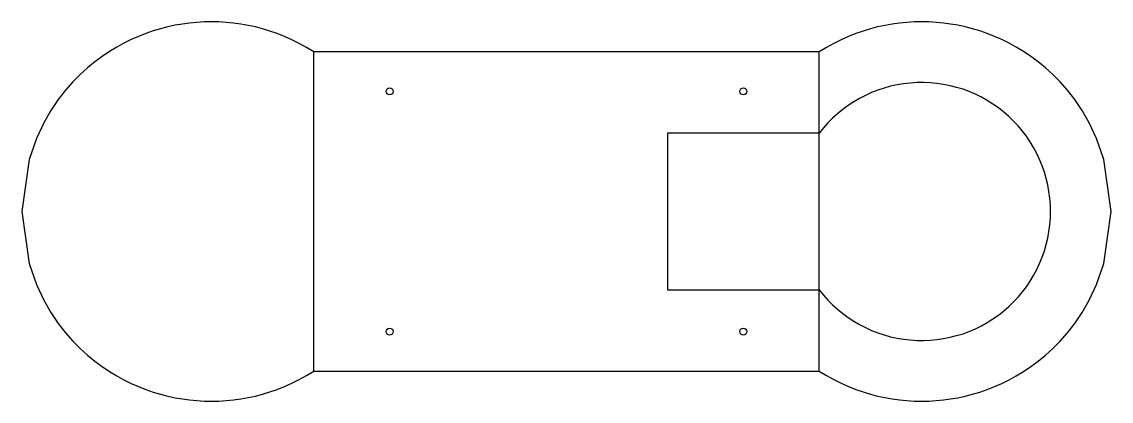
# Model space of a CAD drawing. Header units: millimetres. Extents: x 0 to 862, y 0 to 300.
import ezdxf

# ---------------------------------------------------------------- set-up
doc = ezdxf.new("R2010")
doc.units = ezdxf.units.MM
doc.layers.add('CUT', color=7, linetype='Continuous')
doc.layers.add('FOLD', color=5, linetype='Continuous')

msp = doc.modelspace()

# ---------------------------------------------------------------- linework, layer by layer
at = {"layer": 'CUT'}
for points in [[(0, 150), (5.78, 108.78), (11.55, 92.28), (17.32, 80.02), (23.1, 70.02), (28.88, 61.52), (34.65, 54.11), (40.42, 47.56), (46.2, 41.72), (51.98, 36.46), (57.75, 31.72), (63.52, 27.44), (69.3, 23.56), (75.08, 20.05), (80.85, 16.89), (86.62, 14.05), (92.4, 11.5), (98.17, 9.24), (103.95, 7.24), (109.72, 5.51), (115.5, 4.02), (121.28, 2.78), (127.05, 1.77), (132.82, 0.99), (138.6, 0.43), (144.38, 0.11), (150.15, 0), (155.93, 0.12), (161.7, 0.46), (167.47, 1.02), (173.25, 1.81), (179.03, 2.83), (184.8, 4.09), (190.57, 5.59), (196.35, 7.34), (202.12, 9.35), (207.9, 11.63), (213.68, 14.19), (219.45, 17.05), (225.22, 20.23), (231, 23.75), (231, 23.75), (631, 23.75), (631, 23.75), (636.77, 20.23), (642.55, 17.05), (648.33, 14.19), (654.1, 11.63), (659.88, 9.35), (665.65, 7.34), (671.42, 5.59), (677.2, 4.09), (682.98, 2.83), (688.75, 1.81), (694.52, 1.02), (700.3, 0.46), (706.08, 0.12), (711.85, 0), (717.62, 0.11), (723.4, 0.43), (729.17, 0.99), (734.95, 1.77), (740.73, 2.78), (746.5, 4.02), (752.27, 5.51), (758.05, 7.24), (763.83, 9.24), (769.6, 11.5), (775.38, 14.05), (781.15, 16.89), (786.92, 20.05), (792.7, 23.56), (798.48, 27.44), (804.25, 31.72), (810.02, 36.46), (815.8, 41.72), (821.58, 47.56), (827.35, 54.11), (833.12, 61.52), (838.9, 70.02), (844.67, 80.02), (850.45, 92.28), (856.23, 108.78), (862, 150), (862, 150), (856.23, 191.22), (850.45, 207.72), (844.67, 219.98), (838.9, 229.98), (833.12, 238.48), (827.35, 245.89), (821.58, 252.44), (815.8, 258.28), (810.02, 263.54), (804.25, 268.28), (798.48, 272.56), (792.7, 276.44), (786.92, 279.95), (781.15, 283.11), (775.38, 285.95), (769.6, 288.5), (763.83, 290.76), (758.05, 292.76), (752.27, 294.49), (746.5, 295.98), (740.73, 297.22), (734.95, 298.23), (729.17, 299.01), (723.4, 299.57), (717.62, 299.89), (711.85, 300), (706.08, 299.88), (700.3, 299.54), (694.52, 298.98), (688.75, 298.19), (682.98, 297.17), (677.2, 295.91), (671.42, 294.41), (665.65, 292.66), (659.88, 290.65), (654.1, 288.37), (648.33, 285.81), (642.55, 282.95), (636.77, 279.77), (631, 276.25), (631, 276.25), (231, 276.25), (231, 276.25), (225.22, 279.77), (219.45, 282.95), (213.68, 285.81), (207.9, 288.37), (202.12, 290.65), (196.35, 292.66), (190.57, 294.41), (184.8, 295.91), (179.03, 297.17), (173.25, 298.19), (167.47, 298.98), (161.7, 299.54), (155.93, 299.88), (150.15, 300), (144.38, 299.89), (138.6, 299.57), (132.82, 299.01), (127.05, 298.23), (121.28, 297.22), (115.5, 295.98), (109.72, 294.49), (103.95, 292.76), (98.17, 290.76), (92.4, 288.5), (86.62, 285.95), (80.85, 283.11), (75.08, 279.95), (69.3, 276.44), (63.52, 272.56), (57.75, 268.28), (51.98, 263.54), (46.2, 258.28), (40.42, 252.44), (34.65, 245.89), (28.88, 238.48), (23.1, 229.98), (17.32, 219.98), (11.55, 207.72), (5.78, 191.22), (0, 150)], [(511, 88.01), (631, 88.01), (631, 88.01), (634.32, 83.89), (637.85, 79.96), (641.58, 76.21), (645.5, 72.66), (649.6, 69.32), (653.86, 66.19), (658.28, 63.29), (662.85, 60.63), (667.54, 58.2), (672.36, 56.02), (677.28, 54.09), (682.3, 52.42), (687.4, 51.01), (692.56, 49.87), (697.77, 49), (703.02, 48.4), (708.3, 48.07), (713.59, 48.01), (718.87, 48.23), (724.14, 48.72), (729.37, 49.49), (734.55, 50.52), (739.68, 51.83), (744.73, 53.39), (749.69, 55.22), (754.55, 57.3), (759.3, 59.63), (763.91, 62.2), (768.39, 65.01), (772.72, 68.04), (776.89, 71.3), (780.88, 74.77), (784.68, 78.44), (788.29, 82.3), (791.7, 86.35), (794.89, 90.56), (797.86, 94.94), (800.6, 99.46), (803.1, 104.12), (805.35, 108.9), (807.36, 113.79), (809.11, 118.78), (810.59, 123.86), (811.81, 129), (812.77, 134.2), (813.45, 139.44), (813.86, 144.71), (814, 150), (814, 150), (813.86, 155.29), (813.45, 160.56), (812.77, 165.8), (811.81, 171), (810.59, 176.14), (809.11, 181.22), (807.36, 186.21), (805.35, 191.1), (803.1, 195.88), (800.6, 200.54), (797.86, 205.06), (794.89, 209.44), (791.7, 213.65), (788.29, 217.7), (784.68, 221.56), (780.88, 225.23), (776.89, 228.7), (772.72, 231.96), (768.39, 234.99), (763.91, 237.8), (759.3, 240.37), (754.55, 242.7), (749.69, 244.78), (744.73, 246.61), (739.68, 248.17), (734.55, 249.48), (729.37, 250.51), (724.14, 251.28), (718.87, 251.77), (713.59, 251.99), (708.3, 251.93), (703.02, 251.6), (697.77, 251), (692.56, 250.13), (687.4, 248.99), (682.3, 247.58), (677.28, 245.91), (672.36, 243.98), (667.54, 241.8), (662.85, 239.37), (658.28, 236.71), (653.86, 233.81), (649.6, 230.68), (645.5, 227.34), (641.58, 223.79), (637.85, 220.04), (634.32, 216.11), (631, 211.99), (631, 211.99), (511, 211.99)]]:
    msp.add_lwpolyline(points, close=True, dxfattribs=at)
for centre in [(291, 245), (571, 245), (291, 55), (571, 55)]:
    msp.add_circle(centre, 2.75, dxfattribs=at)
at = {"layer": 'FOLD'}
for p, q in [((231, 23.75), (231, 276.25)), ((631, 23.75), (631, 276.25))]:
    msp.add_line(p, q, dxfattribs=at)

doc.saveas('drawing.dxf')
